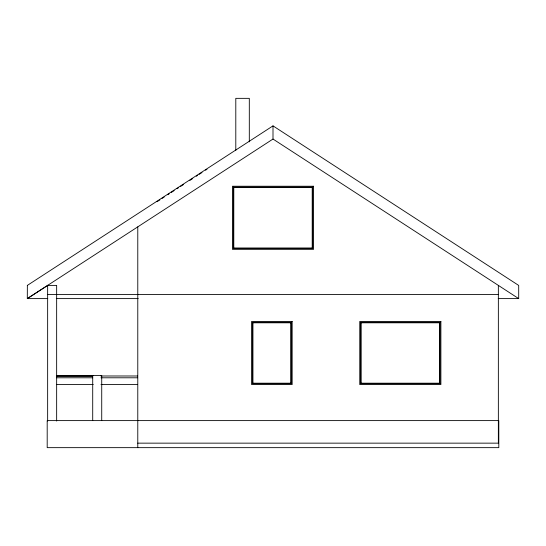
<?xml version="1.0" encoding="UTF-8"?>
<svg xmlns="http://www.w3.org/2000/svg" width="546" height="546" viewBox="0 0 546 546"><rect width="100%" height="100%" fill="white"/><g stroke="black" fill="none" stroke-linecap="round" stroke-linejoin="round"><path stroke-width="0.82" d="M233.34 248.437L233.79 247.986L312.21 247.986L312.66 248.437L312.66 187.141L233.34 187.141L233.34 248.437L312.66 248.437M233.34 187.141L233.79 187.592L312.21 187.592L312.66 187.141M291.257 383.654L290.806 383.196L290.806 322.802L291.257 322.352L252.491 322.352L252.491 383.654L291.257 383.654L291.257 322.352M252.491 383.654L252.941 383.196L252.941 322.802L252.491 322.352M360.667 383.654L361.118 383.196L439.537 383.196L439.987 383.654L439.987 322.352L360.667 322.352L360.667 383.654L439.987 383.654M360.667 322.352L361.118 322.802L439.537 322.802L439.987 322.352M27.3 285.435L273 125.873L518.7 285.435L518.7 298.607L498.225 298.607M157.071 201.699L159.923 199.85M162.06 198.457L164.196 197.065M167.765 194.751L169.192 193.823M171.328 192.438L174.181 190.581M177.034 188.732L178.46 187.804M180.603 186.418L183.456 184.562M189.871 180.398L192.724 178.542M196.287 176.228L197.713 175.3M199.14 174.379L201.993 172.522M205.562 170.209L206.989 169.28M273 125.873L273 139.046L27.3 298.607L27.361 285.394M48.028 285.189L27.3 298.607L47.775 298.607M47.645 294.41L498.355 294.41M56.306 298.607L138.206 298.607M252.941 322.802L290.806 322.802M56.654 375.539L101.727 375.539L101.727 420.611M56.654 375.668L92.711 375.668M56.654 375.764L92.711 375.764M56.654 375.873L92.711 375.873M56.654 375.989L92.711 375.989M100.949 375.989L137.572 375.989M56.654 377.791L92.711 377.791M100.949 377.791L137.572 377.791M252.941 383.196L290.806 383.196M56.654 384.555L93.284 384.555M100.949 384.555L137.572 384.555M498.355 420.611L47.195 420.611L47.195 447.652L498.805 447.652L498.805 420.611M137.783 443.147L498.355 443.147L498.355 285.394M273 139.046L518.7 298.607M439.537 322.802L439.537 383.196M361.118 322.802L361.118 383.196M312.21 187.592L312.21 247.986M249.31 141.823L249.31 98.348L235.797 98.348L235.797 150.348M233.79 187.592L233.79 247.986M137.783 226.856L137.783 447.652M92.711 375.539L92.711 420.611M56.654 421.048L56.654 285.394L47.645 285.394L47.645 421.048M313.561 186.241L232.439 186.241L232.439 249.338L313.561 249.338L313.561 186.241M292.158 321.451L251.59 321.451L251.59 384.555L292.158 384.555L292.158 321.451M440.888 321.451L359.759 321.451L359.759 384.555L440.888 384.555L440.888 321.451"/></g></svg>
